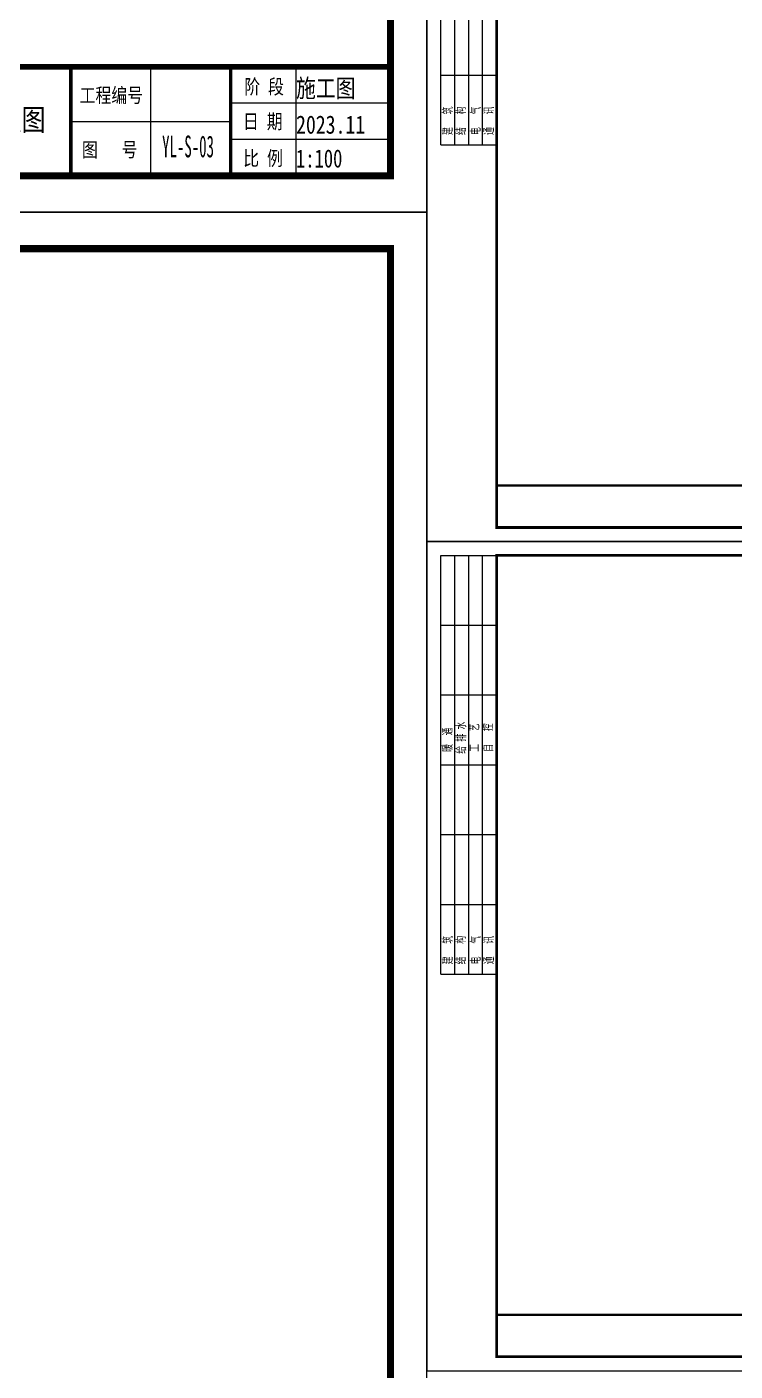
# Model space of a CAD drawing. Extents: x -259369 to -50372, y -155978 to 198088.
# Drawn here: x -121798 to -96051, y 37221 to 86064 of the extents above; entities that cross this region are included whole.
import ezdxf

# ---------------------------------------------------------------- set-up
doc = ezdxf.new("R2010")
doc.units = 0
doc.header["$LTSCALE"] = 1000
doc.header["$MEASUREMENT"] = 0
doc.styles.add('-宋体', font='', dxfattribs={"width": 0.8})
doc.styles.add('_TCH_DIM', font='SIMPLEX.shx', dxfattribs={"bigfont": 'hztxt.shx'})
doc.styles.get("Standard").update_dxf_attribs({"font": 'gbenor.shx', "bigfont": 'gbcbig.shx'})
doc.styles.add('图框', font='')
doc.styles.add('黑体', font='simhei.ttf', dxfattribs={"width": 0.8})
doc.styles.get('-宋体').set_extended_font_data('SimSun')
doc.styles.get('图框').set_extended_font_data('SimSun')

# ---------------------------------------------------------------- blocks, each defined once
blk = doc.blocks.new('$TITLEBLK$00000187')
for p, q in [((-33, 0), (-33, 15)), ((-13, 0), (-13, 15)), ((0, 0), (0, 15)), ((0, 10), (-22, 10)), ((-44, 7.5), (-22, 7.5)), ((0, 5), (-22, 5))]:
    blk.add_line(p, q)
for points, const_width in [([(-297.54, 0), (-297.54, 15), (0, 15)], 0.8), ([(-44, 0), (-44, 15)], 0.5), ([(-22, 0), (-22, 15)], 0.5)]:
    blk.add_lwpolyline(points, dxfattribs=dict(const_width=const_width))
at = {"style": '图框', "width": 0.8}
for s, p in [('阶 段', (-20.12, 11.27)), ('工程编号', (-42.79, 10.08)), ('日 期', (-20.31, 6.48)), ('图   号', (-42.46, 2.6)), ('比 例', (-20.27, 1.42))]:
    blk.add_text(s, height=2, dxfattribs=at).set_placement(p)
for tag, p in [('审定人', (-193.68, 10.95)), ('校对', (-155.51, 10.92)), ('审核人', (-193.68, 6.03)), ('设计负责人', (-158.64, 6.23)), ('项目负责人', (-195.69, 1.11)), ('设计人', (-156.48, 1.18))]:
    blk.add_attdef(tag, p, '', height=3)
for tag, p, height, style, width in [('工程名称', (-115.66, 9.53), 3, '-宋体', 0.8), ('阶段', (-12.96, 10.81), 2.5, '黑体', 0.8), ('图名', (-73.67, 6.22), 3, '-宋体', 0.8), ('日期', (-12.96, 5.8), 2.5, '黑体', 0.8), ('图号', (-31.44, 2.55), 3, '_TCH_DIM', 0.7), ('项目名称', (-115.65, 1.97), 3, '-宋体', 0.8), ('比例', (-12.96, 1.14), 2.5, '黑体', 0.8)]:
    blk.add_attdef(tag, p, '', height=height, dxfattribs=dict(style=style, width=width))
blk = doc.blocks.new('$TITLEBLK$00000095')
for p, q in [((-150, 20), (-150, 0)), ((-150, 20), (0, 20)), ((-125, 20), (-125, 0)), ((-100, 20), (-100, 0)), ((-75, 20), (-75, 0)), ((-75, 20), (-75, 0)), ((-50, 20), (-50, 0)), ((-25, 20), (-25, 0)), ((0, 20), (0, 0)), ((-150, 15), (-75, 15)), ((-75, 15), (0, 15)), ((-150, 10), (-75, 10)), ((-75, 10), (0, 10)), ((-150, 5), (-75, 5)), ((-75, 5), (0, 5))]:
    blk.add_line(p, q)
at = {"width": 0.8}
for s, p in [('建   筑', (-146.45, 15.65)), ('暖  通', (-70.35, 15.73)), ('结   构', (-146.45, 10.91)), ('给 排 水', (-71.03, 10.9)), ('电   气', (-146.45, 5.65)), ('工   艺', (-70.35, 6.13)), ('通   讯', (-146.45, 0.88)), ('自   控', (-70.35, 1.24))]:
    blk.add_text(s, height=3.509, dxfattribs=at).set_placement(p)
blk = doc.blocks.new('rgthtyjyuk')
blk.add_lwpolyline([(0, 0), (420, 0), (420, 297), (0, 297)], close=True)
at = {"const_width": 1}
blk.add_lwpolyline([(25, 5), (415, 5), (415, 292), (25, 292)], close=True, dxfattribs=at)
at = {"const_width": 0.8}
blk.add_lwpolyline([(415, 20), (25, 20)], dxfattribs=at)
at = {"rotation": 90}
blk.add_blockref('$TITLEBLK$00000095', (25, 292), dxfattribs=at)

msp = doc.modelspace()

# ---------------------------------------------------------------- block references
for p, xscale, yscale, zscale in [((-218178.93, 79330.48), 264.0947391546124, 264.0947391546124, 264.0947391546124), ((-107259.13, 67368.96), 101.4564080218939, 101.4564080218939, 101.4564080218939), ((-218178.93, 894.34), 264.0947391546124, 264.0947391546124, 264.0947391546124), ((-107259.13, 37236.4), 101.4564080218939, 101.4564080218939, 101.4564080218939)]:
    msp.add_blockref('rgthtyjyuk', p, dxfattribs=dict(xscale=xscale, yscale=yscale, zscale=zscale))
ref = msp.add_blockref('$TITLEBLK$00000187', (-108579.61, 80650.95), dxfattribs=dict(xscale=264.0947391546124, yscale=264.0947391546124, zscale=264.0947391546124))
ref.add_attrib('图名', '浮桥总平面布置图', (-128034.71, 82294.94), dxfattribs={"color": 3, "height": 792.284, "style": '-宋体', "width": 0.8})
ref.add_attrib('图号', 'YL-S-03', (-116881.92, 81323.58), dxfattribs={"color": 3, "height": 792.284, "style": '黑体', "width": 0.5})
ref.add_attrib('日期', '2023.11', (-112012.84, 82183.7), dxfattribs={"color": 3, "height": 660.237, "style": '黑体', "width": 0.8})
ref.add_attrib('阶段', '施工图', (-112012.84, 83506.18), dxfattribs={"color": 3, "height": 660.237, "style": '黑体', "width": 0.8})
ref.add_attrib('比例', '1:100', (-112012.84, 80953.26), dxfattribs={"color": 3, "height": 660.237, "style": '黑体', "width": 0.75})

doc.saveas('drawing.dxf')
